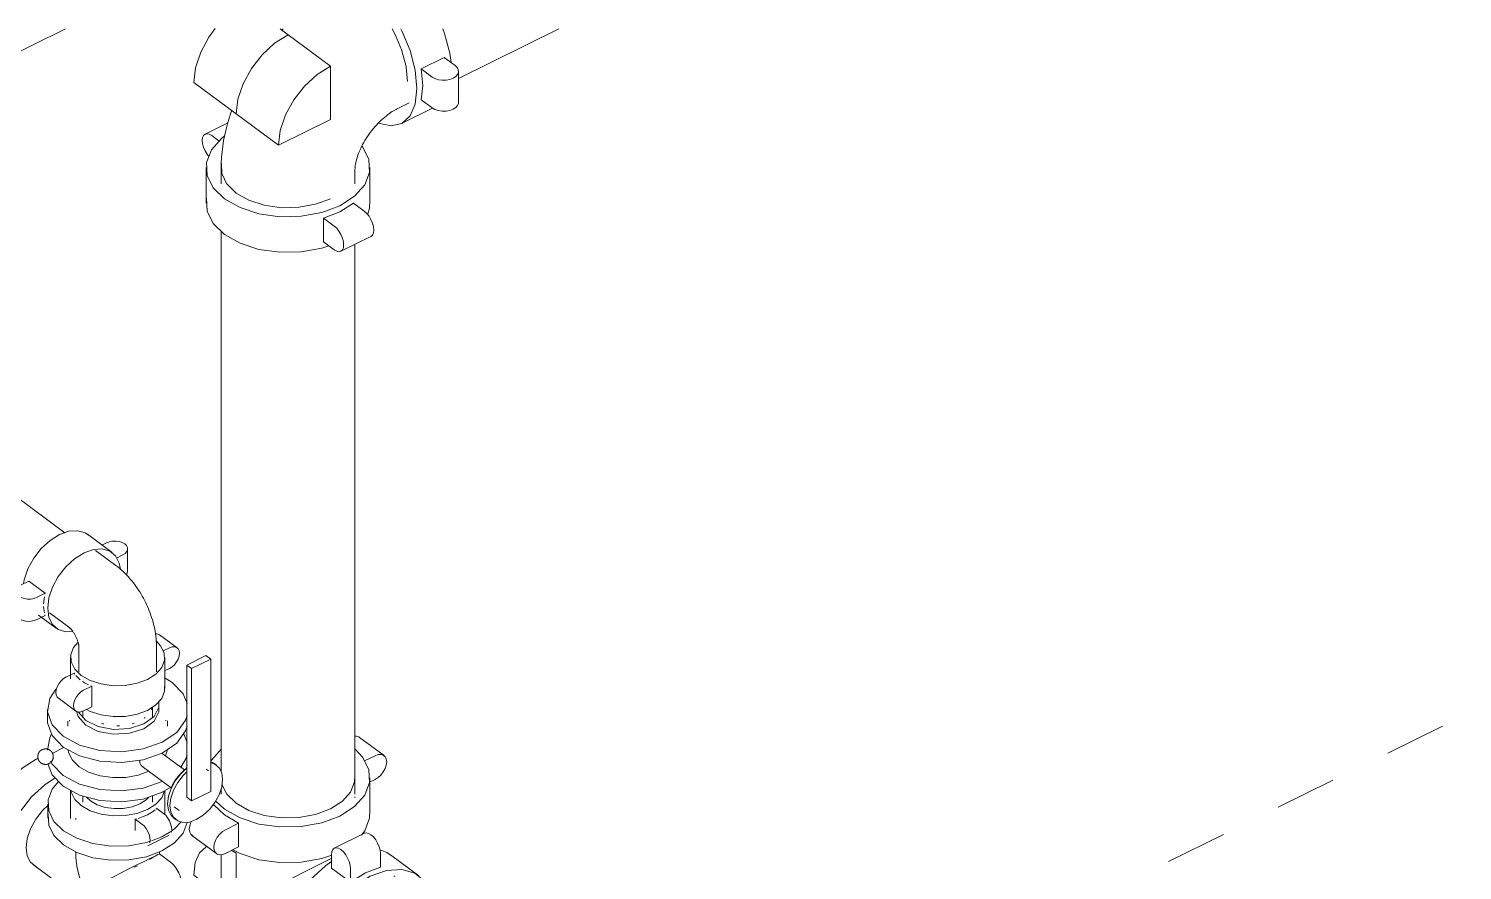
# Model space of a CAD drawing. Header units: metres. Extents: x 63 to 378, y -27 to 78.
# Drawn here: x 316.745 to 319.09, y 5.716 to 7.093 of the extents above; entities that cross this region are included whole.
import ezdxf

# ---------------------------------------------------------------- set-up
doc = ezdxf.new("R2010")
doc.units = ezdxf.units.M
doc.linetypes.add('Centre', pattern=[0.03175, 0.00635, -0.004763, 0.015875, -0.004763])
doc.layers.add('A-FLOR-LEVL', color=7, linetype='Continuous', lineweight=9)
doc.layers.add('P-PIPE', color=7, linetype='Continuous', lineweight=18)

# ---------------------------------------------------------------- blocks, each defined once
blk = doc.blocks.new('Victaulic-IPS-Tee-Reducing Tee-No V20-25 - Standard-2753597-3D BOMBAS')
at = {"layer": 'P-PIPE', "color": 11, "true_color": 0xff8080}
for p, q in [((-59.9891, 5.8349), (-59.9891, 5.8368)), ((-60.2081, 5.742), (-60.2081, 5.5611)), ((-60.0293, 5.735), (-60.0273, 5.7359)), ((-59.924, 5.7061), (-59.9254, 5.7072)), ((-60.1193, 5.578), (-60.1132, 5.5735)), ((-60.0556, 5.531), (-60.0542, 5.5299))]:
    blk.add_line(p, q, dxfattribs=at)
at = {"layer": 'P-PIPE', "color": 11, "lineweight": 9, "true_color": 0xff8080}
for p, q in [((-60.1834, 5.7443), (-60.1914, 5.7496)), ((-60.1834, 5.657), (-60.1834, 5.7443)), ((-60.2527, 5.7083), (-60.1834, 5.657))]:
    blk.add_line(p, q, dxfattribs=at)
blk.add_polyline3d([(-60.2309, 5.7557, 0), (-60.2324, 5.755, 0), (-60.2434, 5.745, 0), (-60.2504, 5.7291, 0), (-60.2527, 5.7083, 0)], dxfattribs=at)
at = {"layer": 'P-PIPE', "color": 11, "true_color": 0xff8080}
for points in [[(-60.1834, 5.657, 0), (-60.1721, 5.6629, 0), (-60.1589, 5.6696, 0), (-60.144, 5.6773, 0), (-60.1274, 5.6857, 0), (-60.1093, 5.6949, 0), (-60.0897, 5.7048, 0), (-60.0692, 5.7151, 0), (-60.0485, 5.7254, 0), (-60.0293, 5.735, 0)], [(-60.1133, 5.5738, 0), (-60.1274, 5.5845, 0), (-60.144, 5.6001, 0), (-60.1589, 5.6177, 0), (-60.1721, 5.6368, 0), (-60.1834, 5.657, 0)]]:
    blk.add_polyline3d(points, dxfattribs=at)
blk = doc.blocks.new('Victaulic-IPS-Rigid Coupling Style 07-W07-107 - Standard-V323-3D BOMBAS')
at = {"layer": 'P-PIPE', "color": 11, "true_color": 0xff8080}
for p, q in [((-59.9415, 5.9041), (-59.9817, 5.9338)), ((-59.956, 5.9039), (-59.9734, 5.8953)), ((-59.9893, 5.872), (-59.9896, 5.8613)), ((-59.9652, 5.8605), (-59.956, 5.865)), ((-59.9645, 5.8096), (-59.9645, 5.8679)), ((-60.1985, 5.8407), (-60.2067, 5.857)), ((-60.1834, 5.826), (-60.1985, 5.8407)), ((-59.9962, 5.8445), (-60.0097, 5.8293)), ((-59.9896, 5.8613), (-59.9962, 5.8445)), ((-60.2228, 5.8216), (-60.2196, 5.8232)), ((-60.1626, 5.8142), (-60.1834, 5.826)), ((-60.0293, 5.8167), (-60.0536, 5.8076)), ((-60.0097, 5.8293), (-60.0293, 5.8167)), ((-60.1794, 5.7935), (-60.201, 5.7828)), ((-60.1794, 5.7546), (-60.1794, 5.7935)), ((-60.1374, 5.806), (-60.1626, 5.8142)), ((-60.1095, 5.802), (-60.1374, 5.806)), ((-60.0809, 5.8026), (-60.1095, 5.802)), ((-60.0536, 5.8076), (-60.0809, 5.8026)), ((-60.2557, 5.7735), (-60.2155, 5.7438)), ((-60.201, 5.7439), (-60.1794, 5.7546))]:
    blk.add_line(p, q, dxfattribs=at)
for points in [[(-59.9896, 5.9356, 0), (-59.9868, 5.9357, 0), (-59.9829, 5.9345, 0), (-59.9817, 5.9338, 0)], [(-60.2075, 5.9152, 0), (-60.224, 5.8966, 0), (-60.2253, 5.8945, 0)], [(-60.0137, 5.8052, 0), (-59.9897, 5.8206, 0), (-59.9732, 5.8392, 0), (-59.9652, 5.8598, 0), (-59.9662, 5.881, 0), (-59.9764, 5.9012, 0), (-59.9889, 5.9145, 0)], [(-59.956, 5.865, 0), (-59.9511, 5.8681, 0), (-59.9466, 5.8723, 0), (-59.9427, 5.8773, 0), (-59.9397, 5.8828, 0), (-59.9378, 5.8884, 0), (-59.9371, 5.8938, 0), (-59.9378, 5.8985, 0), (-59.9397, 5.9023, 0), (-59.9427, 5.9048, 0), (-59.9466, 5.906, 0), (-59.9511, 5.9056, 0), (-59.956, 5.9039, 0)], [(-60.1794, 5.7935, 0), (-60.2024, 5.8069, 0), (-60.2196, 5.8232, 0)], [(-60.2173, 5.8302, 0), (-60.2024, 5.8166, 0), (-60.1769, 5.8021, 0), (-60.1461, 5.7921, 0), (-60.112, 5.7873, 0), (-60.077, 5.7879, 0), (-60.0435, 5.794, 0), (-60.0137, 5.8052, 0)], [(-60.2545, 5.7727, 0), (-60.2575, 5.7753, 0), (-60.2594, 5.779, 0), (-60.2601, 5.7838, 0), (-60.2594, 5.7891, 0), (-60.2575, 5.7947, 0), (-60.2566, 5.7966, 0)], [(-59.9648, 5.8146, 0), (-59.9652, 5.8016, 0), (-59.9732, 5.781, 0), (-59.9782, 5.774, 0)], [(-60.201, 5.7828, 0), (-60.2059, 5.7797, 0), (-60.2104, 5.7755, 0), (-60.2143, 5.7705, 0), (-60.2173, 5.765, 0), (-60.2192, 5.7594, 0), (-60.2199, 5.754, 0), (-60.2192, 5.7493, 0), (-60.2173, 5.7456, 0), (-60.2143, 5.743, 0), (-60.2104, 5.7419, 0), (-60.2059, 5.7422, 0), (-60.201, 5.7439, 0)], [(-60.027, 5.7411, 0), (-60.0435, 5.7358, 0), (-60.077, 5.7296, 0), (-60.112, 5.729, 0), (-60.1461, 5.7338, 0), (-60.1769, 5.7438, 0), (-60.1879, 5.7492, 0)]]:
    blk.add_polyline3d(points, dxfattribs=at)
blk = doc.blocks.new('Victaulic-IPS-Rigid Coupling Style 07-W07-107 - Standard-V325-3D BOMBAS')
at = {"layer": 'P-PIPE', "color": 11, "true_color": 0xff8080}
for p, q in [((-59.9737, 5.7769), (-60.0229, 5.7526)), ((-60.0275, 5.7422), (-60.0275, 5.7199)), ((-59.9475, 5.7437), (-59.9475, 5.7214)), ((-59.8846, 5.7076), (-59.9309, 5.7418)), ((-60.0275, 5.7199), (-59.9966, 5.6971)), ((-59.9966, 5.6971), (-59.9966, 5.7194)), ((-59.864, 5.6216), (-59.8605, 5.651)), ((-60.0903, 5.5261), (-60.044, 5.4919)), ((-59.9966, 5.4809), (-59.9966, 5.4829))]:
    blk.add_line(p, q, dxfattribs=at)
for points in [[(-59.9738, 5.7769, 0), (-59.9706, 5.7776, 0), (-59.9669, 5.7768, 0), (-59.9629, 5.7745, 0), (-59.9589, 5.7709, 0), (-59.9552, 5.7662, 0), (-59.952, 5.7607, 0), (-59.9495, 5.7549, 0), (-59.948, 5.7491, 0), (-59.9475, 5.7437, 0)], [(-59.9966, 5.7194, 0), (-59.9971, 5.7248, 0), (-59.9987, 5.7306, 0), (-60.0011, 5.7364, 0), (-60.0043, 5.7419, 0), (-60.0081, 5.7466, 0), (-60.0121, 5.7502, 0), (-60.0161, 5.7525, 0), (-60.0198, 5.7533, 0), (-60.023, 5.7526, 0), (-60.0254, 5.7504, 0), (-60.027, 5.7468, 0), (-60.0275, 5.7422, 0)], [(-59.9476, 5.75, 0), (-59.9372, 5.7458, 0), (-59.928, 5.7394, 0)], [(-60.1145, 5.5826, 0), (-60.1109, 5.612, 0), (-60.1005, 5.6429, 0), (-60.084, 5.6732, 0), (-60.0625, 5.7008, 0), (-60.0375, 5.7239, 0), (-60.0276, 5.7309, 0)], [(-59.8605, 5.651, 0), (-59.864, 5.6769, 0), (-59.8744, 5.6976, 0), (-59.8909, 5.7116, 0), (-59.9124, 5.7179, 0), (-59.9375, 5.7162, 0), (-59.9643, 5.7066, 0), (-59.9912, 5.6897, 0), (-60.0162, 5.6666, 0), (-60.0377, 5.639, 0), (-60.0542, 5.6087, 0), (-60.0646, 5.5778, 0), (-60.0681, 5.5484, 0)], [(-59.9966, 5.6971, 0), (-59.972, 5.7123, 0), (-59.9475, 5.7214, 0)], [(-60.0491, 5.5578, 0), (-60.0462, 5.5818, 0), (-60.0378, 5.6071, 0), (-60.0243, 5.6318, 0), (-60.0067, 5.6544, 0), (-59.9863, 5.6732, 0), (-59.9643, 5.687, 0), (-59.9424, 5.6949, 0), (-59.9219, 5.6963, 0), (-59.9044, 5.6911, 0), (-59.8909, 5.6796, 0), (-59.8824, 5.6628, 0), (-59.8797, 5.6468, 0)], [(-60.084, 5.5221, 0), (-60.1005, 5.5361, 0), (-60.1109, 5.5567, 0), (-60.1145, 5.5826, 0)], [(-60.0681, 5.5484, 0), (-60.0646, 5.5225, 0), (-60.0542, 5.5019, 0), (-60.0377, 5.4879, 0), (-60.0162, 5.4815, 0), (-59.9939, 5.4827, 0)], [(-59.9875, 5.5043, 0), (-60.0067, 5.5032, 0), (-60.0243, 5.5084, 0), (-60.0378, 5.5198, 0), (-60.0462, 5.5367, 0), (-60.0491, 5.5578, 0)], [(-60.027, 5.4846, 0), (-60.0254, 5.4788, 0), (-60.023, 5.4729, 0), (-60.0207, 5.4689, 0)]]:
    blk.add_polyline3d(points, dxfattribs=at)
blk = doc.blocks.new('Check Valve - 2-12 Inch - Flanged - 4_-2414960-3D BOMBAS')
at = {"layer": 'P-PIPE', "color": 1, "true_color": 0xff0000}
for p, q in [((-60.5108, 5.8982), (-60.5068, 5.9)), ((-60.4916, 5.8248), (-60.4916, 5.8016)), ((-60.4459, 5.8016), (-60.4459, 5.7996)), ((-60.4459, 5.7465), (-60.4459, 5.7431)), ((-60.3087, 5.7431), (-60.3087, 5.7467)), ((-60.5145, 5.7246), (-60.4459, 5.6739)), ((-60.3254, 5.7341), (-60.3242, 5.7347)), ((-60.3183, 5.7378), (-60.3242, 5.7347)), ((-60.2931, 5.7316), (-60.3087, 5.7431)), ((-60.5787, 5.7152), (-60.5417, 5.6878)), ((-60.4738, 5.6887), (-60.469, 5.6912)), ((-60.4459, 5.6739), (-60.4459, 5.6154)), ((-60.3902, 5.6328), (-60.3746, 5.6212)), ((-60.4916, 5.6154), (-60.4916, 5.5921)), ((-60.3087, 5.6154), (-60.3087, 5.623)), ((-60.263, 5.5921), (-60.263, 5.6154))]:
    blk.add_line(p, q, dxfattribs=at)
for points in [[(-60.5733, 5.7118, 0), (-60.5874, 5.7237, 0), (-60.5962, 5.7413, 0), (-60.5993, 5.7634, 0), (-60.5962, 5.7884, 0), (-60.5874, 5.8148, 0), (-60.5733, 5.8406, 0), (-60.555, 5.8641, 0), (-60.5337, 5.8837, 0), (-60.5108, 5.8982, 0)], [(-60.4795, 5.8678, 0), (-60.4967, 5.8564, 0), (-60.518, 5.8368, 0), (-60.5364, 5.8132, 0), (-60.5504, 5.7874, 0), (-60.5593, 5.7611, 0), (-60.5623, 5.736, 0), (-60.5593, 5.714, 0), (-60.5504, 5.6964, 0), (-60.5364, 5.6844, 0), (-60.518, 5.679, 0), (-60.4967, 5.6805, 0), (-60.4738, 5.6887, 0)], [(-60.4742, 5.8615, 0), (-60.4842, 5.8493, 0), (-60.491, 5.8317, 0), (-60.4901, 5.8137, 0), (-60.4815, 5.7964, 0), (-60.4658, 5.7811, 0)], [(-60.491, 5.823, 0), (-60.5003, 5.814, 0), (-60.5113, 5.7999, 0), (-60.5198, 5.7844, 0), (-60.5251, 5.7686, 0), (-60.5269, 5.7535, 0), (-60.5251, 5.7403, 0), (-60.5198, 5.7297, 0), (-60.5113, 5.7226, 0)], [(-60.4658, 5.7578, 0), (-60.4815, 5.7732, 0), (-60.4901, 5.7904, 0), (-60.491, 5.8085, 0)], [(-60.2636, 5.7947, 0), (-60.2704, 5.7771, 0), (-60.2845, 5.7612, 0), (-60.3049, 5.7481, 0), (-60.3303, 5.7386, 0), (-60.3589, 5.7334, 0), (-60.3887, 5.7328, 0), (-60.4178, 5.737, 0), (-60.444, 5.7455, 0), (-60.4658, 5.7578, 0)], [(-60.2884, 5.7815, 0), (-60.2845, 5.7845, 0), (-60.2736, 5.7958, 0)], [(-60.4658, 5.7811, 0), (-60.444, 5.7688, 0), (-60.4178, 5.7602, 0), (-60.3887, 5.7561, 0), (-60.3589, 5.7567, 0), (-60.3303, 5.7619, 0), (-60.324, 5.7638, 0)], [(-60.3219, 5.7644, 0), (-60.3049, 5.7714, 0), (-60.2903, 5.78, 0)], [(-60.4458, 5.7465, 0), (-60.4457, 5.7374, 0), (-60.4441, 5.7232, 0), (-60.4409, 5.7092, 0), (-60.4363, 5.6955, 0), (-60.4304, 5.6822, 0)], [(-60.4304, 5.6822, 0), (-60.4233, 5.6859, 0), (-60.4151, 5.6901, 0), (-60.4057, 5.6949, 0), (-60.3954, 5.7002, 0), (-60.384, 5.7059, 0), (-60.3718, 5.7121, 0), (-60.3589, 5.7186, 0), (-60.346, 5.7251, 0), (-60.3339, 5.731, 0)], [(-60.3503, 5.7213, 0), (-60.3489, 5.722, 0), (-60.3451, 5.7239, 0)], [(-60.3339, 5.731, 0), (-60.3237, 5.736, 0), (-60.3162, 5.7397, 0), (-60.3114, 5.742, 0), (-60.3091, 5.743, 0), (-60.3089, 5.7429, 0)], [(-60.2931, 5.7316, 0), (-60.2906, 5.7296, 0), (-60.2882, 5.7274, 0), (-60.286, 5.7251, 0), (-60.2839, 5.7227, 0), (-60.2821, 5.7202, 0), (-60.2804, 5.7177, 0), (-60.2788, 5.7151, 0), (-60.2775, 5.7124, 0), (-60.2763, 5.7098, 0), (-60.2753, 5.7071, 0), (-60.2745, 5.7044, 0), (-60.2738, 5.7018, 0), (-60.2732, 5.6992, 0), (-60.2728, 5.6966, 0), (-60.2725, 5.694, 0), (-60.2723, 5.6915, 0), (-60.2722, 5.689, 0), (-60.2722, 5.6866, 0), (-60.2723, 5.6842, 0), (-60.2725, 5.6818, 0), (-60.2728, 5.6795, 0), (-60.2731, 5.6772, 0), (-60.2735, 5.6749, 0), (-60.274, 5.6727, 0), (-60.2745, 5.6705, 0), (-60.2752, 5.6683, 0), (-60.2758, 5.6662, 0), (-60.2765, 5.6641, 0), (-60.2773, 5.662, 0), (-60.2781, 5.66, 0), (-60.279, 5.658, 0), (-60.28, 5.656, 0), (-60.2809, 5.6541, 0), (-60.282, 5.6522, 0), (-60.283, 5.6503, 0), (-60.2842, 5.6484, 0), (-60.2853, 5.6466, 0), (-60.2865, 5.6448, 0), (-60.2878, 5.6431, 0), (-60.2891, 5.6413, 0), (-60.2904, 5.6396, 0), (-60.2918, 5.638, 0), (-60.2932, 5.6363, 0), (-60.2947, 5.6347, 0), (-60.2962, 5.6332, 0), (-60.2977, 5.6316, 0), (-60.2993, 5.6302, 0), (-60.3009, 5.6287, 0), (-60.3026, 5.6273, 0), (-60.3043, 5.6259, 0), (-60.3061, 5.6246, 0), (-60.3079, 5.6233, 0), (-60.3098, 5.6221, 0), (-60.3117, 5.6209, 0), (-60.3136, 5.6197, 0), (-60.3156, 5.6186, 0), (-60.317, 5.618, 0)], [(-60.4304, 5.6822, 0), (-60.4363, 5.6792, 0), (-60.4409, 5.6767, 0), (-60.4441, 5.675, 0), (-60.4457, 5.674, 0), (-60.4459, 5.6739, 0)], [(-60.3852, 5.6293, 0), (-60.3954, 5.6368, 0), (-60.4057, 5.6466, 0), (-60.4151, 5.6576, 0), (-60.4233, 5.6696, 0), (-60.4304, 5.6822, 0)], [(-60.446, 5.6706, 0), (-60.4497, 5.6688, 0), (-60.4701, 5.6557, 0), (-60.4842, 5.6398, 0), (-60.491, 5.6223, 0), (-60.4901, 5.6042, 0), (-60.4815, 5.587, 0), (-60.4658, 5.5716, 0)], [(-60.4658, 5.5716, 0), (-60.444, 5.5593, 0), (-60.4177, 5.5508, 0), (-60.3887, 5.5467, 0), (-60.3589, 5.5472, 0), (-60.3303, 5.5524, 0), (-60.3049, 5.5619, 0), (-60.2845, 5.5751, 0), (-60.2704, 5.5909, 0), (-60.2636, 5.6085, 0), (-60.2645, 5.6265, 0), (-60.2731, 5.6438, 0), (-60.2813, 5.6528, 0)], [(-60.3746, 5.6212, 0), (-60.372, 5.6194, 0), (-60.3692, 5.6178, 0), (-60.3664, 5.6163, 0), (-60.3635, 5.615, 0), (-60.3606, 5.614, 0), (-60.3576, 5.6131, 0), (-60.3547, 5.6124, 0), (-60.3518, 5.6119, 0), (-60.3489, 5.6116, 0), (-60.346, 5.6114, 0), (-60.3432, 5.6114, 0), (-60.3405, 5.6115, 0), (-60.3378, 5.6117, 0), (-60.3352, 5.6121, 0), (-60.3327, 5.6125, 0), (-60.3302, 5.6131, 0), (-60.3278, 5.6137, 0), (-60.3255, 5.6145, 0), (-60.3232, 5.6153, 0), (-60.321, 5.6161, 0), (-60.3189, 5.6171, 0), (-60.317, 5.618, 0)], [(-60.4658, 5.5484, 0), (-60.4815, 5.5637, 0), (-60.4901, 5.581, 0), (-60.491, 5.599, 0)], [(-60.2632, 5.5963, 0), (-60.2636, 5.5852, 0), (-60.2704, 5.5677, 0), (-60.2845, 5.5518, 0), (-60.2884, 5.5487, 0)], [(-60.324, 5.531, 0), (-60.3303, 5.5291, 0), (-60.3589, 5.5239, 0), (-60.3887, 5.5234, 0), (-60.4177, 5.5275, 0), (-60.444, 5.536, 0), (-60.4658, 5.5484, 0)], [(-60.2903, 5.5473, 0), (-60.3049, 5.5386, 0), (-60.3219, 5.5317, 0)]]:
    blk.add_polyline3d(points, dxfattribs=at)
blk = doc.blocks.new('Victaulic-IPS-Rigid Coupling Style 07-W07-107 - AC-1259028-3D BOMBAS')
at = {"layer": 'P-PIPE', "color": 1, "true_color": 0xff0000}
for p, q in [((-60.4543, 5.8473), (-60.4543, 5.8011)), ((-60.3003, 5.8079), (-60.3003, 5.8468)), ((-60.4215, 5.8298), (-60.4285, 5.8363)), ((-60.4107, 5.8236), (-60.4215, 5.8298)), ((-60.3975, 5.8194), (-60.4107, 5.8236)), ((-60.383, 5.8173), (-60.3975, 5.8194)), ((-60.3681, 5.8176), (-60.383, 5.8173)), ((-60.3538, 5.8202), (-60.3681, 5.8176)), ((-60.3411, 5.8249), (-60.3538, 5.8202)), ((-60.3309, 5.8315), (-60.3411, 5.8249)), ((-60.3264, 5.836), (-60.3309, 5.8315)), ((-60.3131, 5.8176), (-60.3147, 5.8162)), ((-60.3131, 5.8176), (-60.3022, 5.8095)), ((-60.3466, 5.8006), (-60.3485, 5.8001)), ((-60.3376, 5.7921), (-60.3485, 5.8001)), ((-60.3485, 5.8001), (-60.3485, 5.7817)), ((-60.3282, 5.7562), (-60.2928, 5.7737))]:
    blk.add_line(p, q, dxfattribs=at)
for points in [[(-60.4539, 5.8469, 0), (-60.4533, 5.8442, 0), (-60.4475, 5.8325, 0), (-60.4369, 5.8222, 0), (-60.4222, 5.8139, 0), (-60.4045, 5.8082, 0), (-60.385, 5.8054, 0), (-60.3649, 5.8058, 0), (-60.3457, 5.8093, 0), (-60.3286, 5.8157, 0)], [(-60.3286, 5.8157, 0), (-60.3148, 5.8245, 0), (-60.3053, 5.8352, 0), (-60.3008, 5.8464, 0)], [(-60.3286, 5.8072, 0), (-60.3381, 5.8032, 0), (-60.344, 5.8013, 0)], [(-60.3159, 5.8152, 0), (-60.3202, 5.8121, 0), (-60.3286, 5.8072, 0)], [(-60.3022, 5.8095, 0), (-60.2987, 5.8064, 0), (-60.2955, 5.8023, 0), (-60.2927, 5.7976, 0), (-60.2906, 5.7925, 0), (-60.2892, 5.7875, 0), (-60.2888, 5.7828, 0), (-60.2892, 5.7787, 0)], [(-60.3246, 5.7613, 0), (-60.3242, 5.7653, 0), (-60.3246, 5.77, 0), (-60.326, 5.775, 0), (-60.3281, 5.7801, 0), (-60.3309, 5.7848, 0), (-60.3341, 5.7889, 0), (-60.3376, 5.7921, 0)]]:
    blk.add_polyline3d(points, dxfattribs=at)
blk = doc.blocks.new('Butterfly Valve - 2-12 Inch - 4_-V326-3D BOMBAS')
at = {"layer": 'P-PIPE', "color": 1, "true_color": 0xff0000}
for p, q in [((-60.2644, 6.0522), (-60.2329, 6.0678)), ((-60.2644, 5.8359), (-60.2644, 6.0522)), ((-60.2564, 6.0463), (-60.2644, 6.0522)), ((-60.2249, 6.0618), (-60.2564, 6.0463)), ((-60.2329, 6.0678), (-60.2249, 6.0618)), ((-60.2249, 5.8455), (-60.2249, 6.0618)), ((-60.2564, 6.0463), (-60.2564, 5.83)), ((-60.4586, 5.9606), (-60.4586, 5.9522)), ((-60.296, 5.9522), (-60.296, 5.9607)), ((-60.2677, 5.8805), (-60.3043, 5.9076)), ((-60.2157, 5.8884), (-60.2197, 5.8914)), ((-60.3375, 5.8866), (-60.2896, 5.8511)), ((-60.2286, 5.8793), (-60.2325, 5.8821)), ((-60.2564, 5.83), (-60.2249, 5.8455)), ((-60.2848, 5.82), (-60.2768, 5.814)), ((-60.2644, 5.8359), (-60.2564, 5.83)), ((-60.2857, 5.802), (-60.2817, 5.799))]:
    blk.add_line(p, q, dxfattribs=at)
for points in [[(-60.4402, 5.8857, 0), (-60.4514, 5.8966, 0), (-60.4575, 5.9089, 0), (-60.4584, 5.9135, 0)], [(-60.2962, 5.9137, 0), (-60.2964, 5.9119, 0), (-60.299, 5.9037, 0)], [(-60.3413, 5.8964, 0), (-60.3411, 5.8922, 0), (-60.3391, 5.8881, 0), (-60.3357, 5.8855, 0)], [(-60.2487, 5.7994, 0), (-60.2375, 5.8064, 0), (-60.2272, 5.816, 0), (-60.2183, 5.8274, 0), (-60.2114, 5.84, 0), (-60.2071, 5.8528, 0), (-60.2057, 5.865, 0), (-60.2071, 5.8757, 0), (-60.2114, 5.8842, 0), (-60.2183, 5.89, 0), (-60.2247, 5.8923, 0)], [(-60.2247, 5.8941, 0), (-60.2223, 5.893, 0), (-60.2181, 5.8901, 0)], [(-60.3263, 5.8786, 0), (-60.3439, 5.8721, 0), (-60.3642, 5.8684, 0), (-60.3854, 5.868, 0), (-60.4061, 5.8709, 0), (-60.4248, 5.877, 0), (-60.4402, 5.8857, 0)], [(-60.2831, 5.8003, 0), (-60.2899, 5.8061, 0), (-60.2942, 5.8147, 0), (-60.2957, 5.8254, 0), (-60.2942, 5.8376, 0), (-60.2899, 5.8504, 0), (-60.2831, 5.8629, 0), (-60.2742, 5.8744, 0), (-60.2645, 5.8834, 0)], [(-60.2646, 5.877, 0), (-60.2702, 5.8714, 0), (-60.2791, 5.86, 0), (-60.2859, 5.8474, 0), (-60.2902, 5.8346, 0), (-60.2917, 5.8224, 0), (-60.2902, 5.8117, 0), (-60.2859, 5.8032, 0), (-60.2791, 5.7974, 0), (-60.2702, 5.7947, 0), (-60.2598, 5.7954, 0), (-60.2487, 5.7994, 0)], [(-60.2892, 5.8521, 0), (-60.2879, 5.8553, 0), (-60.2829, 5.8645, 0), (-60.2764, 5.8728, 0), (-60.2689, 5.8798, 0), (-60.2671, 5.8811, 0)]]:
    blk.add_polyline3d(points, dxfattribs=at)
blk = doc.blocks.new('Flange - Slip-on - Steel - Class 150 - AC CARBON STEEL-V328-3D BOMBAS')
at = {"layer": 'P-PIPE', "color": 1, "true_color": 0xff0000}
for p, q in [((-60.2693, 5.9394), (-60.2634, 5.925)), ((-60.4923, 5.9156), (-60.4923, 5.9127)), ((-60.2635, 5.8878), (-60.2652, 5.8822)), ((-60.2904, 5.8523), (-60.3045, 5.844))]:
    blk.add_line(p, q, dxfattribs=at)
for points in [[(-60.4922, 5.9127, 0), (-60.4885, 5.9332, 0), (-60.486, 5.9383, 0)], [(-60.3045, 5.844, 0), (-60.3356, 5.833, 0), (-60.3707, 5.8284, 0), (-60.4065, 5.8306, 0), (-60.4395, 5.8393, 0), (-60.4663, 5.8538, 0), (-60.4845, 5.8726, 0), (-60.4917, 5.8907, 0)], [(-60.3045, 5.8618, 0), (-60.3356, 5.8508, 0), (-60.3707, 5.8462, 0), (-60.4065, 5.8484, 0), (-60.4395, 5.8571, 0), (-60.4663, 5.8716, 0), (-60.4845, 5.8903, 0), (-60.4873, 5.8952, 0)], [(-60.2635, 5.9055, 0), (-60.2661, 5.8979, 0), (-60.2738, 5.8854, 0)]]:
    blk.add_polyline3d(points, dxfattribs=at)
blk = doc.blocks.new('Elbow - PVC - AC PVC _80_-2753471-3D BOMBAS')
at = {"layer": 'P-PIPE', "color": 1, "true_color": 0xff0000}
for p, q in [((-60.3802, 6.215), (-60.4134, 6.2395)), ((-60.4889, 6.1374), (-60.4557, 6.1129)), ((-60.4408, 6.0827), (-60.4408, 6.0409)), ((-60.3138, 6.0409), (-60.3138, 6.0827))]:
    blk.add_line(p, q, dxfattribs=at)
for points in [[(-60.3802, 6.215, 0), (-60.377, 6.2126, 0), (-60.3739, 6.21, 0), (-60.3709, 6.2074, 0), (-60.368, 6.2047, 0), (-60.3651, 6.202, 0), (-60.3624, 6.1992, 0), (-60.3597, 6.1963, 0), (-60.3572, 6.1934, 0), (-60.3546, 6.1905, 0), (-60.3522, 6.1875, 0), (-60.3499, 6.1844, 0), (-60.3476, 6.1813, 0), (-60.3454, 6.1781, 0), (-60.3432, 6.1749, 0), (-60.3411, 6.1717, 0), (-60.3391, 6.1684, 0), (-60.3372, 6.1651, 0), (-60.3353, 6.1617, 0), (-60.3335, 6.1583, 0), (-60.3318, 6.1549, 0), (-60.3301, 6.1514, 0), (-60.3285, 6.1479, 0), (-60.327, 6.1443, 0), (-60.3256, 6.1408, 0), (-60.3242, 6.1372, 0), (-60.3229, 6.1335, 0), (-60.3217, 6.1299, 0), (-60.3205, 6.1262, 0), (-60.3194, 6.1225, 0), (-60.3185, 6.1187, 0), (-60.3176, 6.115, 0), (-60.3167, 6.1112, 0), (-60.316, 6.1074, 0), (-60.3154, 6.1035, 0), (-60.3149, 6.0996, 0), (-60.3144, 6.0957, 0), (-60.3141, 6.0918, 0), (-60.3139, 6.0878, 0), (-60.3138, 6.0837, 0), (-60.3138, 6.0827, 0)], [(-60.4557, 6.1129, 0), (-60.4557, 6.1128, 0), (-60.4555, 6.1127, 0), (-60.4553, 6.1125, 0), (-60.4549, 6.1122, 0), (-60.4545, 6.1118, 0), (-60.4541, 6.1113, 0), (-60.4536, 6.1108, 0), (-60.453, 6.1102, 0), (-60.4525, 6.1095, 0), (-60.4519, 6.1087, 0), (-60.4512, 6.1079, 0), (-60.4506, 6.107, 0), (-60.4499, 6.1061, 0), (-60.4493, 6.1051, 0), (-60.4487, 6.1041, 0), (-60.448, 6.103, 0), (-60.4474, 6.1019, 0), (-60.4468, 6.1008, 0), (-60.4462, 6.0996, 0), (-60.4456, 6.0985, 0), (-60.4451, 6.0973, 0), (-60.4445, 6.0962, 0), (-60.444, 6.095, 0), (-60.4436, 6.0938, 0), (-60.4431, 6.0927, 0), (-60.4428, 6.0916, 0), (-60.4424, 6.0905, 0), (-60.4421, 6.0895, 0), (-60.4418, 6.0884, 0), (-60.4416, 6.0875, 0), (-60.4413, 6.0866, 0), (-60.4412, 6.0858, 0), (-60.441, 6.085, 0), (-60.4409, 6.0844, 0), (-60.4409, 6.0838, 0), (-60.4408, 6.0833, 0), (-60.4408, 6.083, 0), (-60.4408, 6.0827, 0), (-60.4408, 6.0827, 0)]]:
    blk.add_polyline3d(points, dxfattribs=at)
blk = doc.blocks.new('Victaulic-IPS-Rigid Coupling Style 07-W07-107 - Standard-V335-3D BOMBAS')
at = {"layer": 'P-PIPE', "color": 1, "true_color": 0xff0000}
for p, q in [((-60.3865, 6.2364), (-60.4267, 6.2661)), ((-60.3955, 6.2522), (-60.4032, 6.2484)), ((-60.361, 6.2059), (-60.361, 6.2423)), ((-60.379, 6.2273), (-60.3687, 6.2324)), ((-60.5438, 6.1729), (-60.5438, 6.1364)), ((-60.5226, 6.1894), (-60.536, 6.1828)), ((-60.4958, 6.1696), (-60.5226, 6.1894)), ((-60.5092, 6.163), (-60.4958, 6.1696)), ((-60.4962, 6.168), (-60.4958, 6.1696)), ((-60.4958, 6.1331), (-60.5092, 6.1265)), ((-60.5066, 6.1338), (-60.478, 6.1126)), ((-60.4958, 6.1331), (-60.4962, 6.1343))]:
    blk.add_line(p, q, dxfattribs=at)
for points in [[(-60.5312, 6.1852, 0), (-60.53, 6.1916, 0), (-60.5241, 6.2094, 0), (-60.5146, 6.2268, 0), (-60.5022, 6.2426, 0), (-60.4879, 6.2558, 0), (-60.4725, 6.2655, 0)], [(-60.4725, 6.2655, 0), (-60.457, 6.2711, 0), (-60.4427, 6.272, 0), (-60.4303, 6.2684, 0), (-60.425, 6.2647, 0)], [(-60.3729, 6.2088, 0), (-60.3747, 6.2188, 0), (-60.3807, 6.2307, 0), (-60.3901, 6.2387, 0), (-60.4025, 6.2423, 0), (-60.4168, 6.2414, 0), (-60.4323, 6.2358, 0)], [(-60.3687, 6.2324, 0), (-60.3649, 6.2348, 0), (-60.3623, 6.2378, 0), (-60.3611, 6.241, 0), (-60.3612, 6.2443, 0), (-60.3628, 6.2475, 0), (-60.3657, 6.2504, 0), (-60.3698, 6.2527, 0), (-60.3746, 6.2542, 0), (-60.38, 6.255, 0), (-60.3855, 6.2549, 0), (-60.3908, 6.2539, 0), (-60.3955, 6.2522, 0)], [(-60.4323, 6.2358, 0), (-60.4477, 6.2261, 0), (-60.462, 6.2129, 0), (-60.4744, 6.197, 0), (-60.4839, 6.1797, 0), (-60.4898, 6.1619, 0), (-60.4918, 6.1451, 0), (-60.4898, 6.1302, 0), (-60.4839, 6.1183, 0), (-60.4744, 6.1103, 0), (-60.462, 6.1067, 0), (-60.4511, 6.107, 0)], [(-60.361, 6.2058, 0), (-60.3611, 6.2046, 0), (-60.3623, 6.2013, 0), (-60.3635, 6.1998, 0)], [(-60.536, 6.1828, 0), (-60.5398, 6.1803, 0), (-60.5424, 6.1774, 0), (-60.5436, 6.1741, 0), (-60.5435, 6.1708, 0), (-60.5419, 6.1676, 0), (-60.539, 6.1648, 0), (-60.5349, 6.1625, 0), (-60.5301, 6.1609, 0), (-60.5247, 6.1601, 0), (-60.5192, 6.1602, 0), (-60.5139, 6.1612, 0), (-60.5092, 6.163, 0)], [(-60.4985, 6.1524, 0), (-60.4982, 6.1563, 0), (-60.4972, 6.1638, 0)], [(-60.4972, 6.1376, 0), (-60.4982, 6.144, 0), (-60.4985, 6.1477, 0)], [(-60.5092, 6.1265, 0), (-60.5139, 6.1248, 0), (-60.5192, 6.1238, 0), (-60.5247, 6.1237, 0), (-60.5301, 6.1245, 0), (-60.5349, 6.1261, 0), (-60.539, 6.1283, 0), (-60.5419, 6.1312, 0), (-60.5435, 6.1344, 0), (-60.5436, 6.1377, 0)]]:
    blk.add_polyline3d(points, dxfattribs=at)
blk = doc.blocks.new('Victaulic-IPS-Rigid Coupling Style 07-W07-107 - Standard-V336-3D BOMBAS')
at = {"layer": 'P-PIPE', "color": 1, "true_color": 0xff0000}
for p, q in [((-60.28, 6.0804), (-60.3089, 6.1018)), ((-60.2926, 6.0803), (-60.3028, 6.0752)), ((-60.4542, 6.0647), (-60.4542, 6.0299)), ((-60.3003, 6.0141), (-60.3003, 6.0647)), ((-60.462, 6.0322), (-60.4486, 6.0388)), ((-60.4476, 6.0374), (-60.4486, 6.0388)), ((-60.3007, 6.0425), (-60.2926, 6.0465)), ((-60.4197, 6.0174), (-60.433, 6.0109)), ((-60.4197, 6.0174), (-60.4213, 6.0181)), ((-60.4197, 5.9837), (-60.4197, 6.0174)), ((-60.4745, 5.9983), (-60.4456, 5.977)), ((-60.433, 5.9771), (-60.4197, 5.9837))]:
    blk.add_line(p, q, dxfattribs=at)
for points in [[(-60.3159, 6.1034, 0), (-60.3133, 6.1034, 0), (-60.3099, 6.1024, 0), (-60.3089, 6.1018, 0)], [(-60.4426, 6.0893, 0), (-60.4493, 6.0811, 0), (-60.4539, 6.0693, 0), (-60.4532, 6.0572, 0), (-60.4474, 6.0456, 0), (-60.4368, 6.0352, 0), (-60.4222, 6.0269, 0), (-60.4045, 6.0212, 0), (-60.3849, 6.0184, 0), (-60.3649, 6.0188, 0), (-60.3456, 6.0223, 0), (-60.3286, 6.0287, 0)], [(-60.3286, 6.0287, 0), (-60.3148, 6.0375, 0), (-60.3053, 6.0482, 0), (-60.3007, 6.0601, 0), (-60.3013, 6.0722, 0), (-60.3071, 6.0838, 0), (-60.3145, 6.0916, 0)], [(-60.2926, 6.0465, 0), (-60.2883, 6.0492, 0), (-60.2844, 6.0528, 0), (-60.281, 6.0572, 0), (-60.2784, 6.062, 0), (-60.2767, 6.0669, 0), (-60.2762, 6.0715, 0), (-60.2767, 6.0756, 0), (-60.2784, 6.0788, 0), (-60.281, 6.0811, 0), (-60.2844, 6.0821, 0), (-60.2883, 6.0818, 0), (-60.2926, 6.0803, 0)], [(-60.4736, 5.9977, 0), (-60.4762, 5.9999, 0), (-60.4778, 6.0032, 0), (-60.4784, 6.0073, 0), (-60.4778, 6.0119, 0), (-60.4762, 6.0168, 0), (-60.4736, 6.0216, 0), (-60.4702, 6.0259, 0), (-60.4662, 6.0296, 0), (-60.462, 6.0322, 0)], [(-60.4387, 6.0282, 0), (-60.4414, 6.0306, 0), (-60.4459, 6.0352, 0)], [(-60.433, 6.0109, 0), (-60.4373, 6.0082, 0), (-60.4412, 6.0045, 0), (-60.4446, 6.0002, 0), (-60.4472, 5.9954, 0), (-60.4489, 5.9905, 0), (-60.4494, 5.9859, 0), (-60.4489, 5.9818, 0), (-60.4472, 5.9785, 0), (-60.4446, 5.9763, 0), (-60.4412, 5.9753, 0), (-60.4373, 5.9756, 0), (-60.433, 5.9771, 0)], [(-60.425, 6.0198, 0), (-60.4317, 6.0233, 0), (-60.4349, 6.0254, 0)], [(-60.3005, 6.0169, 0), (-60.3007, 6.0095, 0), (-60.3053, 5.9976, 0), (-60.3148, 5.9869, 0), (-60.3285, 5.9781, 0)], [(-60.3285, 5.9781, 0), (-60.3456, 5.9717, 0), (-60.3649, 5.9682, 0), (-60.3849, 5.9678, 0), (-60.4045, 5.9706, 0), (-60.4222, 5.9763, 0), (-60.4284, 5.9793, 0)]]:
    blk.add_polyline3d(points, dxfattribs=at)
blk = doc.blocks.new('Flange - Slip-on - Steel - Class 150 - AC CARBON STEEL-V337-3D BOMBAS')
at = {"layer": 'P-PIPE', "color": 1, "true_color": 0xff0000}
for p, q in [((-60.2883, 6.0237), (-60.2998, 6.031)), ((-60.3098, 5.9797), (-60.3098, 5.9874)), ((-60.4923, 5.9797), (-60.4923, 5.9619)), ((-60.4559, 5.9619), (-60.4559, 5.9606)), ((-60.4419, 5.9756), (-60.4296, 5.9616)), ((-60.3333, 5.9654), (-60.3322, 5.9662)), ((-60.2987, 5.9607), (-60.2987, 5.9619))]:
    blk.add_line(p, q, dxfattribs=at)
for points in [[(-60.4786, 6.0126, 0), (-60.4885, 5.9973, 0), (-60.4921, 5.9757, 0), (-60.4845, 5.9545, 0), (-60.4663, 5.9357, 0)], [(-60.2634, 5.9892, 0), (-60.2702, 6.0049, 0), (-60.2883, 6.0237, 0)], [(-60.4296, 5.9616, 0), (-60.4092, 5.9515, 0), (-60.384, 5.9468, 0), (-60.3578, 5.9484, 0), (-60.3346, 5.9558, 0), (-60.3178, 5.9681, 0), (-60.3102, 5.9834, 0), (-60.3102, 5.9915, 0)], [(-60.4296, 5.9539, 0), (-60.4092, 5.9437, 0), (-60.384, 5.9391, 0), (-60.3578, 5.9406, 0), (-60.3346, 5.9481, 0), (-60.3178, 5.9604, 0), (-60.3102, 5.9756, 0), (-60.3099, 5.981, 0)], [(-60.322, 5.9788, 0), (-60.3214, 5.9801, 0), (-60.3207, 5.9829, 0)], [(-60.4923, 5.9619, 0), (-60.4921, 5.9579, 0), (-60.4845, 5.9367, 0), (-60.4663, 5.9179, 0)], [(-60.4663, 5.9357, 0), (-60.4395, 5.9212, 0), (-60.4065, 5.9125, 0), (-60.3707, 5.9103, 0), (-60.3356, 5.9149, 0), (-60.3045, 5.9259, 0), (-60.2806, 5.9421, 0), (-60.2661, 5.962, 0), (-60.2635, 5.9697, 0)], [(-60.4446, 5.9768, 0), (-60.4419, 5.9679, 0), (-60.4296, 5.9539, 0)], [(-60.4663, 5.9179, 0), (-60.4395, 5.9035, 0), (-60.4065, 5.8947, 0), (-60.3707, 5.8925, 0), (-60.3356, 5.8972, 0), (-60.3045, 5.9081, 0), (-60.2806, 5.9244, 0), (-60.2661, 5.9443, 0), (-60.2635, 5.9519, 0)], [(-60.4037, 5.9568, 0), (-60.4015, 5.9561, 0), (-60.4001, 5.9558, 0)], [(-60.3786, 5.9529, 0), (-60.3766, 5.9529, 0), (-60.3742, 5.9529, 0)], [(-60.3536, 5.956, 0), (-60.3519, 5.9565, 0), (-60.3503, 5.957, 0)]]:
    blk.add_polyline3d(points, dxfattribs=at)
blk = doc.blocks.new('Flange Set-1 - AH CARBON STEEL-V338-3D BOMBAS')
at = {"layer": 'P-PIPE'}
blk.add_line((-60.4651, 5.9173), (-60.4844, 5.9077), dxfattribs=at)
for points in [[(-60.4877, 5.9126, 0), (-60.4881, 5.9128, 0), (-60.4885, 5.9131, 0), (-60.4889, 5.9133, 0), (-60.4893, 5.9135, 0), (-60.4898, 5.9138, 0), (-60.4903, 5.914, 0), (-60.4908, 5.9142, 0), (-60.4914, 5.9144, 0), (-60.492, 5.9146, 0), (-60.4927, 5.9148, 0), (-60.4934, 5.9149, 0), (-60.4942, 5.915, 0), (-60.4951, 5.915, 0), (-60.4959, 5.915, 0), (-60.4968, 5.915, 0), (-60.4978, 5.9148, 0), (-60.4987, 5.9146, 0), (-60.4996, 5.9143, 0), (-60.5006, 5.9139, 0), (-60.5015, 5.9134, 0), (-60.5023, 5.9129, 0), (-60.5031, 5.9123, 0), (-60.5039, 5.9117, 0), (-60.5045, 5.9111, 0), (-60.5051, 5.9104, 0), (-60.5056, 5.9097, 0), (-60.5061, 5.909, 0), (-60.5065, 5.9084, 0), (-60.5068, 5.9077, 0), (-60.5071, 5.9071, 0), (-60.5073, 5.9065, 0), (-60.5075, 5.9059, 0), (-60.5076, 5.9053, 0), (-60.5078, 5.9048, 0), (-60.5078, 5.9043, 0), (-60.5079, 5.9038, 0), (-60.508, 5.9033, 0), (-60.508, 5.9029, 0), (-60.508, 5.9025, 0), (-60.508, 5.9021, 0), (-60.508, 5.9017, 0), (-60.5079, 5.9013, 0), (-60.5079, 5.901, 0), (-60.5079, 5.9006, 0), (-60.5078, 5.9003, 0), (-60.5078, 5.9, 0), (-60.5077, 5.8997, 0), (-60.5076, 5.8994, 0), (-60.5076, 5.8991, 0), (-60.5075, 5.8989, 0), (-60.5074, 5.8986, 0), (-60.5073, 5.8983, 0), (-60.5072, 5.8981, 0), (-60.5072, 5.8978, 0), (-60.5071, 5.8976, 0), (-60.507, 5.8973, 0), (-60.5069, 5.8971, 0), (-60.5067, 5.8969, 0), (-60.5066, 5.8966, 0), (-60.5065, 5.8964, 0), (-60.5064, 5.8962, 0), (-60.5063, 5.896, 0), (-60.5061, 5.8957, 0), (-60.506, 5.8955, 0), (-60.5058, 5.8953, 0), (-60.5057, 5.8951, 0), (-60.5055, 5.8948, 0), (-60.5054, 5.8946, 0), (-60.5052, 5.8944, 0), (-60.505, 5.8942, 0), (-60.5048, 5.8939, 0), (-60.5046, 5.8937, 0), (-60.5044, 5.8935, 0), (-60.5041, 5.8932, 0), (-60.5039, 5.893, 0), (-60.5036, 5.8928, 0), (-60.5033, 5.8925, 0), (-60.503, 5.8923, 0), (-60.5028, 5.8921, 0)], [(-60.5028, 5.8921, 0), (-60.5025, 5.8919, 0), (-60.5021, 5.8916, 0), (-60.5017, 5.8914, 0), (-60.5013, 5.8912, 0), (-60.5008, 5.8909, 0), (-60.5003, 5.8907, 0), (-60.4998, 5.8905, 0), (-60.4992, 5.8903, 0), (-60.4985, 5.8901, 0), (-60.4979, 5.8899, 0), (-60.4971, 5.8898, 0), (-60.4963, 5.8897, 0), (-60.4955, 5.8897, 0), (-60.4947, 5.8897, 0), (-60.4937, 5.8897, 0), (-60.4928, 5.8899, 0), (-60.4919, 5.8901, 0), (-60.4909, 5.8904, 0), (-60.49, 5.8908, 0), (-60.4891, 5.8913, 0), (-60.4883, 5.8918, 0), (-60.4875, 5.8924, 0), (-60.4867, 5.893, 0), (-60.4861, 5.8936, 0), (-60.4855, 5.8943, 0), (-60.4849, 5.895, 0), (-60.4845, 5.8957, 0), (-60.4841, 5.8963, 0), (-60.4838, 5.897, 0), (-60.4835, 5.8976, 0), (-60.4833, 5.8982, 0), (-60.4831, 5.8988, 0), (-60.4829, 5.8994, 0), (-60.4828, 5.8999, 0), (-60.4827, 5.9004, 0), (-60.4827, 5.9009, 0), (-60.4826, 5.9014, 0), (-60.4826, 5.9018, 0), (-60.4826, 5.9022, 0), (-60.4826, 5.9026, 0), (-60.4826, 5.903, 0), (-60.4826, 5.9034, 0), (-60.4827, 5.9037, 0), (-60.4827, 5.9041, 0), (-60.4828, 5.9044, 0), (-60.4828, 5.9047, 0), (-60.4829, 5.905, 0), (-60.4829, 5.9053, 0), (-60.483, 5.9056, 0), (-60.4831, 5.9059, 0), (-60.4832, 5.9061, 0), (-60.4832, 5.9064, 0), (-60.4833, 5.9066, 0), (-60.4834, 5.9069, 0), (-60.4835, 5.9071, 0), (-60.4836, 5.9074, 0), (-60.4837, 5.9076, 0), (-60.4838, 5.9078, 0), (-60.4839, 5.9081, 0), (-60.4841, 5.9083, 0), (-60.4842, 5.9085, 0), (-60.4843, 5.9087, 0), (-60.4844, 5.909, 0), (-60.4846, 5.9092, 0), (-60.4847, 5.9094, 0), (-60.4849, 5.9096, 0), (-60.485, 5.9099, 0), (-60.4852, 5.9101, 0), (-60.4854, 5.9103, 0), (-60.4856, 5.9105, 0), (-60.4858, 5.9108, 0), (-60.486, 5.911, 0), (-60.4862, 5.9112, 0), (-60.4864, 5.9115, 0), (-60.4867, 5.9117, 0), (-60.487, 5.9119, 0), (-60.4873, 5.9122, 0), (-60.4876, 5.9124, 0), (-60.4877, 5.9126, 0)]]:
    blk.add_polyline3d(points, dxfattribs=at)
blk = doc.blocks.new('Victaulic-IPS-Elbow No 10-13 - AC-V397-3D BOMBAS')
at = {"layer": 'P-PIPE', "color": 11, "lineweight": 9, "true_color": 0xff8080}
for p, q in [((-60.1116, 7.0929), (-60.0986, 7.0833)), ((-60.0293, 7.032), (-60.0986, 7.0833)), ((-60.0293, 6.9448), (-60.0293, 7.032)), ((-60.1834, 6.9541), (-60.2527, 7.0053)), ((-60.114, 6.9029), (-60.1834, 6.9541)), ((-60.114, 6.9029), (-60.0293, 6.9448))]:
    blk.add_line(p, q, dxfattribs=at)
at = {"layer": 'P-PIPE', "color": 11, "true_color": 0xff8080}
for p, q in [((-60.1087, 7.0907), (-60.1066, 7.0929)), ((-59.9214, 6.9614), (-59.9002, 6.9719)), ((-60.2081, 6.8635), (-60.2081, 6.8392)), ((-59.9891, 6.8392), (-59.9891, 6.8635))]:
    blk.add_line(p, q, dxfattribs=at)
at = {"layer": 'P-PIPE', "color": 11, "lineweight": 9, "true_color": 0xff8080}
for points in [[(-60.2527, 7.0053, 0), (-60.2499, 7.0294, 0), (-60.2414, 7.0546, 0), (-60.2279, 7.0793, 0), (-60.2177, 7.0933, 0)], [(-60.1834, 6.9541, 0), (-60.1805, 6.9781, 0), (-60.172, 7.0033, 0), (-60.1586, 7.0281, 0), (-60.141, 7.0506, 0), (-60.1206, 7.0695, 0), (-60.0986, 7.0833, 0)], [(-60.0986, 7.0833, 0), (-60.1206, 7.0695, 0), (-60.141, 7.0506, 0), (-60.1586, 7.0281, 0), (-60.172, 7.0033, 0), (-60.1805, 6.9781, 0), (-60.1834, 6.9541, 0)], [(-60.0293, 7.032, 0), (-60.0512, 7.0182, 0), (-60.0717, 6.9994, 0), (-60.0892, 6.9768, 0), (-60.1027, 6.9521, 0), (-60.1112, 6.9269, 0), (-60.114, 6.9029, 0)]]:
    blk.add_polyline3d(points, dxfattribs=at)
at = {"layer": 'P-PIPE', "color": 11, "true_color": 0xff8080}
for points in [[(-60.2081, 6.8635, 0), (-60.208, 6.8731, 0), (-60.2074, 6.8825, 0), (-60.2066, 6.8919, 0), (-60.2054, 6.9012, 0), (-60.2039, 6.9105, 0), (-60.2021, 6.9196, 0), (-60.2, 6.9287, 0), (-60.1976, 6.9378, 0), (-60.195, 6.9467, 0), (-60.1921, 6.9555, 0), (-60.1907, 6.9595, 0)], [(-59.9891, 6.8635, 0), (-59.989, 6.8647, 0), (-59.989, 6.8661, 0), (-59.9888, 6.8678, 0), (-59.9886, 6.8697, 0), (-59.9882, 6.8718, 0), (-59.9878, 6.8741, 0), (-59.9872, 6.8765, 0), (-59.9865, 6.8791, 0), (-59.9857, 6.8819, 0), (-59.9848, 6.8848, 0), (-59.9837, 6.8877, 0), (-59.9825, 6.8908, 0), (-59.9812, 6.894, 0), (-59.9797, 6.8972, 0), (-59.9782, 6.9004, 0), (-59.9765, 6.9037, 0), (-59.9747, 6.907, 0), (-59.9727, 6.9103, 0), (-59.9707, 6.9136, 0), (-59.9685, 6.9169, 0), (-59.9663, 6.9202, 0), (-59.964, 6.9234, 0), (-59.9616, 6.9265, 0), (-59.9592, 6.9296, 0), (-59.9566, 6.9325, 0), (-59.9541, 6.9354, 0), (-59.9515, 6.9382, 0), (-59.9488, 6.9409, 0), (-59.9462, 6.9435, 0), (-59.9435, 6.9459, 0), (-59.9409, 6.9482, 0), (-59.9383, 6.9504, 0), (-59.9357, 6.9524, 0), (-59.9332, 6.9542, 0), (-59.9307, 6.9559, 0), (-59.9283, 6.9575, 0), (-59.9261, 6.9589, 0), (-59.9239, 6.9601, 0), (-59.9219, 6.9611, 0), (-59.9214, 6.9614, 0)]]:
    blk.add_polyline3d(points, dxfattribs=at)
blk = doc.blocks.new('Victaulic-IPS-Rigid Coupling Style 07-W07-107 - Standard-V398-3D BOMBAS')
at = {"layer": 'P-PIPE', "color": 11, "true_color": 0xff8080}
for p, q in [((-60.1971, 6.9392), (-60.2342, 6.9209)), ((-60.2112, 6.9094), (-60.2234, 6.9184)), ((-60.2067, 6.8556), (-60.2076, 6.8729)), ((-60.2327, 6.8663), (-60.2327, 6.808)), ((-60.1985, 6.8391), (-60.2066, 6.8553)), ((-59.9645, 6.808), (-59.9645, 6.8663)), ((-60.1834, 6.8244), (-60.1984, 6.839)), ((-60.0293, 6.815), (-60.0534, 6.806)), ((-59.9915, 6.8078), (-59.9738, 6.7947)), ((-60.023, 6.7704), (-60.0407, 6.7835)), ((-60.0407, 6.7835), (-60.0407, 6.7446)), ((-60.0407, 6.7446), (-60.023, 6.7315)), ((-60.0122, 6.7291), (-59.963, 6.7534))]:
    blk.add_line(p, q, dxfattribs=at)
for points in [[(-60.2234, 6.9184, 0), (-60.2274, 6.9207, 0), (-60.2311, 6.9215, 0), (-60.2343, 6.9208, 0), (-60.2367, 6.9186, 0), (-60.2383, 6.9151, 0), (-60.2388, 6.9104, 0), (-60.2383, 6.905, 0), (-60.2367, 6.8992, 0), (-60.2343, 6.8933, 0), (-60.2311, 6.8879, 0), (-60.2282, 6.8842, 0)], [(-60.2023, 6.9177, 0), (-60.2075, 6.9136, 0), (-60.224, 6.895, 0), (-60.232, 6.8744, 0), (-60.231, 6.8532, 0), (-60.2209, 6.833, 0), (-60.2024, 6.815, 0)], [(-60.2024, 6.815, 0), (-60.1769, 6.8005, 0), (-60.1461, 6.7905, 0), (-60.112, 6.7856, 0), (-60.077, 6.7863, 0), (-60.0435, 6.7924, 0), (-60.0137, 6.8035, 0), (-59.9897, 6.819, 0), (-59.9732, 6.8376, 0), (-59.9652, 6.8582, 0), (-59.9662, 6.8793, 0), (-59.9764, 6.8996, 0), (-59.9775, 6.9012, 0)], [(-60.2024, 6.7567, 0), (-60.2209, 6.7747, 0), (-60.231, 6.7949, 0), (-60.232, 6.8161, 0)], [(-60.0536, 6.8059, 0), (-60.0809, 6.801, 0), (-60.1095, 6.8004, 0), (-60.1374, 6.8044, 0), (-60.1626, 6.8125, 0), (-60.1834, 6.8244, 0)], [(-59.9915, 6.8078, 0), (-60.0137, 6.7938, 0), (-60.0407, 6.7835, 0)], [(-59.9648, 6.8129, 0), (-59.9652, 6.7999, 0), (-59.9679, 6.7899, 0)], [(-59.9738, 6.7947, 0), (-59.9699, 6.7911, 0), (-59.9661, 6.7864, 0), (-59.9629, 6.7809, 0), (-59.9605, 6.7751, 0), (-59.9589, 6.7693, 0), (-59.9584, 6.7639, 0), (-59.9589, 6.7592, 0), (-59.9605, 6.7557, 0), (-59.9629, 6.7535, 0)], [(-60.0317, 6.7378, 0), (-60.0435, 6.7341, 0), (-60.077, 6.728, 0), (-60.112, 6.7274, 0), (-60.1461, 6.7322, 0), (-60.1769, 6.7422, 0), (-60.2024, 6.7567, 0)], [(-60.023, 6.7315, 0), (-60.019, 6.7293, 0), (-60.0153, 6.7284, 0), (-60.0121, 6.7292, 0), (-60.0096, 6.7314, 0), (-60.0081, 6.7349, 0), (-60.0076, 6.7396, 0), (-60.0081, 6.745, 0), (-60.0096, 6.7508, 0), (-60.0121, 6.7566, 0), (-60.0153, 6.7621, 0), (-60.019, 6.7668, 0), (-60.023, 6.7704, 0)]]:
    blk.add_polyline3d(points, dxfattribs=at)
blk = doc.blocks.new('Victaulic-IPS-Rigid Coupling Style 07-W07-107 - Standard-V399-3D BOMBAS')
at = {"layer": 'P-PIPE', "color": 11, "true_color": 0xff8080}
for p, q in [((-59.9123, 7.0569), (-59.9056, 7.0314)), ((-59.8429, 7.046), (-59.8806, 7.0273)), ((-59.8252, 7.0329), (-59.8429, 7.046)), ((-59.9055, 7.0309), (-59.9032, 7.0071)), ((-59.8806, 7.0273), (-59.863, 7.0142)), ((-59.8197, 6.973), (-59.8197, 7.0236)), ((-59.863, 6.9636), (-59.8806, 6.9767)), ((-59.9132, 6.9381), (-59.8622, 6.9632))]:
    blk.add_line(p, q, dxfattribs=at)
for points in [[(-59.9506, 6.9388, 0), (-59.9301, 6.9344, 0), (-59.9125, 6.9384, 0), (-59.899, 6.9505, 0), (-59.8906, 6.97, 0), (-59.8877, 6.9956, 0), (-59.8906, 7.0254, 0), (-59.899, 7.0574, 0), (-59.9125, 7.0895, 0), (-59.9143, 7.093, 0)], [(-59.9285, 7.0932, 0), (-59.9235, 7.0838, 0), (-59.9125, 7.0576, 0)], [(-59.8452, 7.0929, 0), (-59.8424, 7.0854, 0), (-59.8339, 7.0533, 0), (-59.8318, 7.0378, 0)], [(-59.8806, 7.0273, 0), (-59.8782, 7.0002, 0), (-59.8806, 6.9767, 0)], [(-59.863, 7.0142, 0), (-59.8583, 7.0116, 0), (-59.8527, 7.0098, 0), (-59.8465, 7.0089, 0), (-59.8401, 7.009, 0), (-59.8341, 7.0101, 0), (-59.8286, 7.0122, 0), (-59.8243, 7.015, 0), (-59.8213, 7.0183, 0), (-59.8198, 7.0221, 0), (-59.82, 7.0259, 0), (-59.8219, 7.0296, 0), (-59.8252, 7.0329, 0)], [(-59.8197, 6.973, 0), (-59.8198, 6.9715, 0), (-59.8213, 6.9678, 0), (-59.8243, 6.9644, 0), (-59.8286, 6.9616, 0), (-59.8341, 6.9595, 0), (-59.8401, 6.9584, 0), (-59.8465, 6.9583, 0), (-59.8527, 6.9592, 0), (-59.8583, 6.961, 0), (-59.863, 6.9636, 0)]]:
    blk.add_polyline3d(points, dxfattribs=at)

msp = doc.modelspace()

# ---------------------------------------------------------------- linework, layer by layer
at = {"layer": 'A-FLOR-LEVL', "linetype": 'Centre'}
msp.add_line((317.5341, 5.1991), (319.2063, 6.0256), dxfattribs=at)
at = {"layer": 'P-PIPE', "color": 1, "true_color": 0xff0000}
for p, q in [((316.5766, 6.9798), (316.8054, 7.0929)), ((316.8044, 6.2687), (316.5273, 6.4734)), ((316.9478, 5.9667), (316.9478, 5.9835)), ((316.8335, 5.9766), (316.8335, 5.9668)), ((316.8335, 5.838), (316.8335, 5.8279)), ((316.9478, 5.8279), (316.9478, 5.8385))]:
    msp.add_line(p, q, dxfattribs=at)
at = {"layer": 'P-PIPE', "color": 11, "true_color": 0xff8080}
for p, q in [((317.4481, 7.0116), (317.6126, 7.0929)), ((317.0598, 6.7623), (317.0598, 5.8777)), ((317.2789, 5.8408), (317.2789, 6.7405)), ((317.0598, 5.8498), (317.0598, 5.8408))]:
    msp.add_line(p, q, dxfattribs=at)

# ---------------------------------------------------------------- block references
for name in ['Victaulic-IPS-Elbow No 10-13 - AC-V397-3D BOMBAS', 'Victaulic-IPS-Rigid Coupling Style 07-W07-107 - Standard-V399-3D BOMBAS', 'Victaulic-IPS-Rigid Coupling Style 07-W07-107 - Standard-V398-3D BOMBAS', 'Victaulic-IPS-Rigid Coupling Style 07-W07-107 - Standard-V323-3D BOMBAS', 'Victaulic-IPS-Tee-Reducing Tee-No V20-25 - Standard-2753597-3D BOMBAS', 'Victaulic-IPS-Rigid Coupling Style 07-W07-107 - Standard-V325-3D BOMBAS']:
    msp.add_blockref(name, (377.268, 0), dxfattribs=at)
at = {"layer": 'P-PIPE', "color": 1, "true_color": 0xff0000}
for name in ['Victaulic-IPS-Rigid Coupling Style 07-W07-107 - Standard-V335-3D BOMBAS', 'Elbow - PVC - AC PVC _80_-2753471-3D BOMBAS', 'Victaulic-IPS-Rigid Coupling Style 07-W07-107 - Standard-V336-3D BOMBAS', 'Butterfly Valve - 2-12 Inch - 4_-V326-3D BOMBAS', 'Flange - Slip-on - Steel - Class 150 - AC CARBON STEEL-V337-3D BOMBAS', 'Flange - Slip-on - Steel - Class 150 - AC CARBON STEEL-V328-3D BOMBAS', 'Check Valve - 2-12 Inch - Flanged - 4_-2414960-3D BOMBAS', 'Victaulic-IPS-Rigid Coupling Style 07-W07-107 - AC-1259028-3D BOMBAS']:
    msp.add_blockref(name, (377.268, 0), dxfattribs=at)
at = {"layer": 'P-PIPE'}
msp.add_blockref('Flange Set-1 - AH CARBON STEEL-V338-3D BOMBAS', (377.268, 0), dxfattribs=at)

doc.saveas('drawing.dxf')
